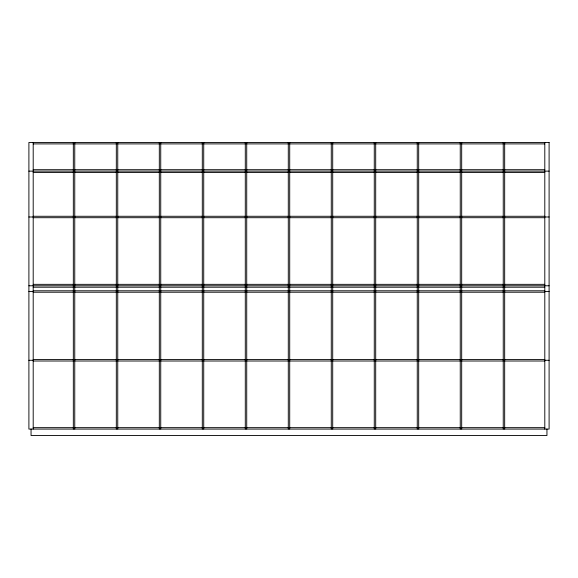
<?xml version="1.0" encoding="UTF-8"?>
<svg xmlns="http://www.w3.org/2000/svg" width="578" height="578" viewBox="0 0 578 578"><rect width="100%" height="100%" fill="white"/><g stroke="black" fill="none" stroke-linecap="round" stroke-linejoin="round"><path stroke-width="0.87" d="M33.199 143.9L73.327 143.9M74.757 143.9L116.315 143.9M117.753 143.9L159.311 143.9M160.742 143.9L202.3 143.9M203.731 143.9L245.289 143.9M246.727 143.9L288.285 143.9M289.715 143.9L331.273 143.9M332.711 143.9L374.269 143.9M375.7 143.9L417.258 143.9M418.689 143.9L460.247 143.9M461.685 143.9L503.243 143.9M504.673 143.9L544.801 143.9M33.199 169.701L73.327 169.701M74.757 169.701L116.315 169.701M117.753 169.701L159.311 169.701M160.742 169.701L202.3 169.701M203.731 169.701L245.289 169.701M246.727 169.701L288.285 169.701M289.715 169.701L331.273 169.701M332.711 169.701L374.269 169.701M375.7 169.701L417.258 169.701M418.689 169.701L460.247 169.701M461.685 169.701L503.243 169.701M504.673 169.701L544.801 169.701M28.9 171.131L549.1 171.131M33.199 172.562L73.327 172.562M74.757 172.562L116.315 172.562M117.753 172.562L159.311 172.562M160.742 172.562L202.3 172.562M203.731 172.562L245.289 172.562M246.727 172.562L288.285 172.562M289.715 172.562L331.273 172.562M332.711 172.562L374.269 172.562M375.7 172.562L417.258 172.562M418.689 172.562L460.247 172.562M461.685 172.562L503.243 172.562M504.673 172.562L544.801 172.562M33.199 216.273L73.327 216.273M74.757 216.273L116.315 216.273M117.753 216.273L159.311 216.273M160.742 216.273L202.3 216.273M203.731 216.273L245.289 216.273M246.727 216.273L288.285 216.273M289.715 216.273L331.273 216.273M332.711 216.273L374.269 216.273M375.7 216.273L417.258 216.273M418.689 216.273L460.247 216.273M461.685 216.273L503.243 216.273M504.673 216.273L544.801 216.273M28.9 216.988L33.199 216.988M73.327 216.988L74.757 216.988M116.315 216.988L117.753 216.988M159.311 216.988L160.742 216.988M202.3 216.988L203.731 216.988M245.289 216.988L246.727 216.988M288.285 216.988L289.715 216.988M331.273 216.988L332.711 216.988M374.269 216.988L375.7 216.988M417.258 216.988L418.689 216.988M460.247 216.988L461.685 216.988M503.243 216.988L504.673 216.988M544.801 216.988L549.1 216.988M33.199 217.704L73.327 217.704M74.757 217.704L116.315 217.704M117.753 217.704L159.311 217.704M160.742 217.704L202.3 217.704M203.731 217.704L245.289 217.704M246.727 217.704L288.285 217.704M289.715 217.704L331.273 217.704M332.711 217.704L374.269 217.704M375.7 217.704L417.258 217.704M418.689 217.704L460.247 217.704M461.685 217.704L503.243 217.704M504.673 217.704L544.801 217.704M33.199 284.34L73.327 284.34M74.757 284.34L116.315 284.34M117.753 284.34L159.311 284.34M160.742 284.34L202.3 284.34M203.731 284.34L245.289 284.34M246.727 284.34L288.285 284.34M289.715 284.34L331.273 284.34M332.711 284.34L374.269 284.34M375.7 284.34L417.258 284.34M418.689 284.34L460.247 284.34M461.685 284.34L503.243 284.34M504.673 284.34L544.801 284.34M28.9 285.778L549.1 285.778M33.199 287.208L73.327 287.208M74.757 287.208L116.315 287.208M117.753 287.208L159.311 287.208M160.742 287.208L202.3 287.208M203.731 287.208L245.289 287.208M246.727 287.208L288.285 287.208M289.715 287.208L331.273 287.208M332.711 287.208L374.269 287.208M375.7 287.208L417.258 287.208M418.689 287.208L460.247 287.208M461.685 287.208L503.243 287.208M504.673 287.208L544.801 287.208M33.199 290.792L73.327 290.792M74.757 290.792L116.315 290.792M117.753 290.792L159.311 290.792M160.742 290.792L202.3 290.792M203.731 290.792L245.289 290.792M246.727 290.792L288.285 290.792M289.715 290.792L331.273 290.792M332.711 290.792L374.269 290.792M375.7 290.792L417.258 290.792M418.689 290.792L460.247 290.792M461.685 290.792L503.243 290.792M504.673 290.792L544.801 290.792M28.9 291.507L33.199 291.507M73.327 291.507L74.757 291.507M116.315 291.507L117.753 291.507M159.311 291.507L160.742 291.507M202.3 291.507L203.731 291.507M245.289 291.507L246.727 291.507M288.285 291.507L289.715 291.507M331.273 291.507L332.711 291.507M374.269 291.507L375.7 291.507M417.258 291.507L418.689 291.507M460.247 291.507L461.685 291.507M503.243 291.507L504.673 291.507M544.801 291.507L549.1 291.507M33.199 292.222L73.327 292.222M74.757 292.222L116.315 292.222M117.753 292.222L159.311 292.222M160.742 292.222L202.3 292.222M203.731 292.222L245.289 292.222M246.727 292.222L288.285 292.222M289.715 292.222L331.273 292.222M332.711 292.222L374.269 292.222M375.7 292.222L417.258 292.222M418.689 292.222L460.247 292.222M461.685 292.222L503.243 292.222M504.673 292.222L544.801 292.222M33.199 359.581L73.327 359.581M74.757 359.581L116.315 359.581M117.753 359.581L159.311 359.581M160.742 359.581L202.3 359.581M203.731 359.581L245.289 359.581M246.727 359.581L288.285 359.581M289.715 359.581L331.273 359.581M332.711 359.581L374.269 359.581M375.7 359.581L417.258 359.581M418.689 359.581L460.247 359.581M461.685 359.581L503.243 359.581M504.673 359.581L544.801 359.581M28.9 360.296L33.199 360.296M73.327 360.296L74.757 360.296M116.315 360.296L117.753 360.296M159.311 360.296L160.742 360.296M202.3 360.296L203.731 360.296M245.289 360.296L246.727 360.296M288.285 360.296L289.715 360.296M331.273 360.296L332.711 360.296M374.269 360.296L375.7 360.296M417.258 360.296L418.689 360.296M460.247 360.296L461.685 360.296M503.243 360.296L504.673 360.296M544.801 360.296L549.1 360.296M33.199 361.012L73.327 361.012M74.757 361.012L116.315 361.012M117.753 361.012L159.311 361.012M160.742 361.012L202.3 361.012M203.731 361.012L245.289 361.012M246.727 361.012L288.285 361.012M289.715 361.012L331.273 361.012M332.711 361.012L374.269 361.012M375.7 361.012L417.258 361.012M418.689 361.012L460.247 361.012M461.685 361.012L503.243 361.012M504.673 361.012L544.801 361.012M33.199 427.648L73.327 427.648M74.757 427.648L116.315 427.648M117.753 427.648L159.311 427.648M160.742 427.648L202.3 427.648M203.731 427.648L245.289 427.648M246.727 427.648L288.285 427.648M289.715 427.648L331.273 427.648M332.711 427.648L374.269 427.648M375.7 427.648L417.258 427.648M418.689 427.648L460.247 427.648M461.685 427.648L503.243 427.648M504.673 427.648L544.801 427.648M546.947 429.078L546.947 435.53L31.053 435.53L31.053 429.078M544.801 142.47L544.801 429.078M504.673 142.47L504.673 429.078M503.243 142.47L503.243 429.078M461.685 142.47L461.685 429.078M460.247 142.47L460.247 429.078M418.689 142.47L418.689 429.078M417.258 142.47L417.258 429.078M375.7 142.47L375.7 429.078M374.269 142.47L374.269 429.078M332.711 142.47L332.711 429.078M331.273 142.47L331.273 429.078M289.715 142.47L289.715 429.078M288.285 142.47L288.285 429.078M246.727 142.47L246.727 429.078M245.289 142.47L245.289 429.078M203.731 142.47L203.731 429.078M202.3 142.47L202.3 429.078M160.742 142.47L160.742 429.078M159.311 142.47L159.311 429.078M117.753 142.47L117.753 429.078M116.315 142.47L116.315 429.078M74.757 142.47L74.757 429.078M73.327 142.47L73.327 429.078M33.199 142.47L33.199 429.078M549.1 142.47L28.9 142.47L28.9 429.078L549.1 429.078L549.1 142.47"/></g></svg>
